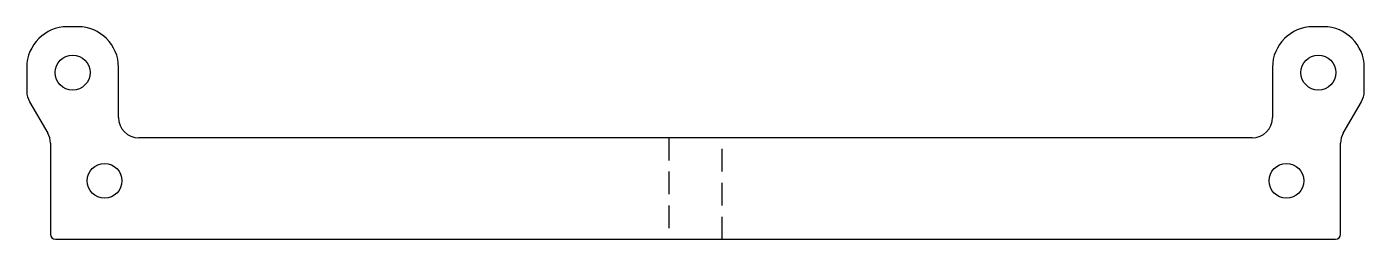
# Model space of a CAD drawing. Header units: millimetres. Extents: x -82 to 82, y -7 to 19.
import ezdxf

# ---------------------------------------------------------------- set-up
doc = ezdxf.new("R2010")
doc.units = ezdxf.units.MM
doc.linetypes.add('DASHED', pattern=[4.170877, 2.780585, -1.390292])
doc.layers.add('bendUp', color=5, linetype='DASHED')
doc.layers.add('outline', color=7, linetype='Continuous')

msp = doc.modelspace()

# ---------------------------------------------------------------- linework, layer by layer
at = {"layer": 'bendUp'}
for p, q in [((-3.3, 5.3), (-3.3, -7.2)), ((3.3, -7.2), (3.3, 5.3))]:
    msp.add_line(p, q, dxfattribs=at)
at = {"layer": 'outline'}
for p, q in [((-76.08, 18.98), (-77.38, 18.98)), ((77.38, 18.98), (76.08, 18.98)), ((-82.38, 13.98), (-82.38, 11.01)), ((-71.08, 7.8), (-71.08, 13.98)), ((71.08, 13.98), (71.08, 7.8)), ((82.38, 11.01), (82.38, 13.98)), ((-82.05, 9.75), (-79.8, 5.88)), ((79.8, 5.88), (82.05, 9.75)), ((-5.9, 5.3), (-68.58, 5.3)), ((-0.7, 5.3), (-5.9, 5.3)), ((0.7, 5.3), (-0.7, 5.3)), ((5.9, 5.3), (0.7, 5.3)), ((68.58, 5.3), (5.9, 5.3)), ((-79.46, 4.63), (-79.46, -6.6)), ((79.46, -6.6), (79.46, 4.63)), ((-78.86, -7.2), (-5.9, -7.2)), ((-5.9, -7.2), (-0.7, -7.2)), ((-0.7, -7.2), (0.7, -7.2)), ((0.7, -7.2), (5.9, -7.2)), ((5.9, -7.2), (78.86, -7.2))]:
    msp.add_line(p, q, dxfattribs=at)
for centre in [(-76.73, 13.33), (76.73, 13.33), (-72.8, 0), (72.8, 0)]:
    msp.add_circle(centre, 2.15, dxfattribs=at)
for centre, radius, start, end in [((-77.38, 13.98), 5, 90, 180), ((-76.08, 13.98), 5, 0, 90), ((76.08, 13.98), 5, 90, 180), ((77.38, 13.98), 5, 0, 90), ((-79.88, 11.01), 2.5, 180, 210.1748), ((79.88, 11.01), 2.5, 329.8252, 360), ((-68.58, 7.8), 2.5, 180, 270), ((68.58, 7.8), 2.5, 270, 0), ((-81.96, 4.63), 2.5, 0, 30.1748), ((81.96, 4.63), 2.5, 149.8252, 180), ((-78.86, -6.6), 0.6, 180, 270), ((78.86, -6.6), 0.6, 270, 0)]:
    msp.add_arc(centre, radius, start, end, dxfattribs=at)

doc.saveas('drawing.dxf')
